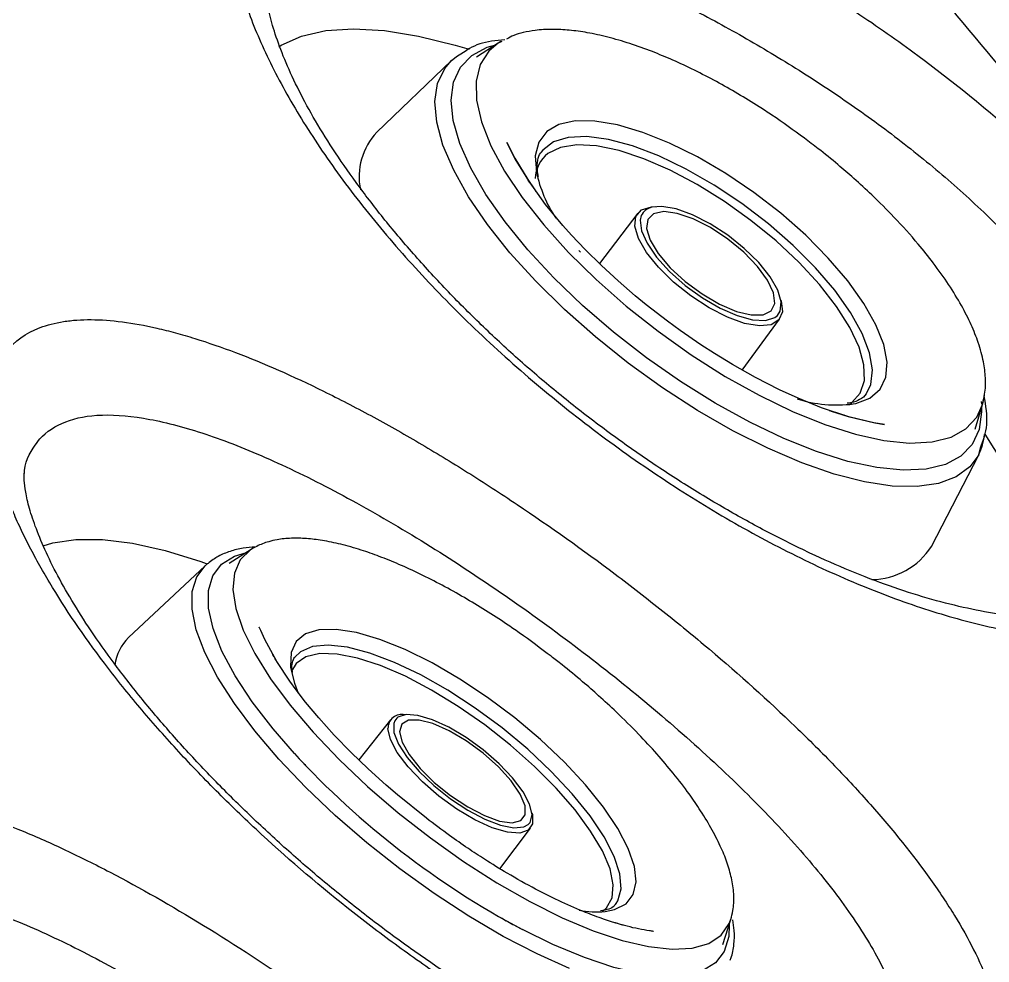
# Model space of a CAD drawing. Extents: x 398 to 508, y 623 to 782.
# Drawn here: x 412.373 to 414.895, y 657.222 to 659.674 of the extents above; entities that cross this region are included whole.
import ezdxf

# ---------------------------------------------------------------- set-up
doc = ezdxf.new("R2010")
doc.units = 0
doc.header["$MEASUREMENT"] = 0
doc.layers.add('GEOMETRY', color=2, linetype='Continuous', lineweight=25)

msp = doc.modelspace()

# ---------------------------------------------------------------- linework, layer by layer
at = {"layer": 'GEOMETRY'}
for p, q in [((413.6173, 659.6125), (413.5612, 659.576)), ((413.6268, 659.6171), (413.6173, 659.6125)), ((413.6244, 659.6168), (413.6173, 659.6125)), ((413.5085, 659.5774), (413.5273, 659.5894)), ((413.4953, 659.5663), (413.3017, 659.3808)), ((413.5031, 659.5716), (413.4952, 659.5662)), ((413.4953, 659.5663), (413.5085, 659.5774)), ((413.98, 659.1702), (413.8805, 659.0395)), ((413.827, 659.0738), (413.831, 659.069)), ((414.2518, 658.7625), (414.3488, 658.8949)), ((414.8726, 658.6813), (414.8733, 658.6742)), ((414.8759, 658.6728), (414.8788, 658.6863)), ((414.8568, 658.6086), (414.8759, 658.6728)), ((414.8665, 658.543), (414.8712, 658.5607)), ((414.7434, 658.3044), (414.8663, 658.5427)), ((412.9754, 658.2964), (412.9178, 658.2597)), ((412.9777, 658.2978), (412.9754, 658.2964)), ((412.9318, 658.279), (412.9632, 658.2886)), ((412.8557, 658.2538), (412.6562, 658.0675)), ((413.3372, 657.8533), (413.2552, 657.7491)), ((413.3539, 657.8579), (413.3482, 657.8506)), ((413.0875, 657.7657), (413.1002, 657.7519)), ((413.6215, 657.4665), (413.7015, 657.5722)), ((413.9225, 657.3736), (413.924, 657.3757)), ((413.6626, 657.3177), (413.6801, 657.3085)), ((414.201, 657.2697), (414.2219, 657.3347))]:
    msp.add_line(p, q, dxfattribs=at)
at = {"layer": 'GEOMETRY', "flags": 128}
for points in [[(413.0466, 659.603), (413.0533, 659.6072), (413.1061, 659.6309), (413.1689, 659.6452), (413.2411, 659.65), (413.3219, 659.6453), (413.4103, 659.631), (413.5054, 659.6075), (413.542, 659.5964)], [(413.5486, 659.5802), (413.5889, 659.6016), (413.6111, 659.6085)], [(413.6173, 659.6125), (413.5925, 659.5916), (413.5702, 659.5568), (413.5596, 659.514), (413.5607, 659.464), (413.5737, 659.4077), (413.5981, 659.3459), (413.6337, 659.28), (413.6798, 659.2109), (413.7355, 659.14), (413.7998, 659.0686), (413.8717, 658.9978), (413.9498, 658.929), (414.0327, 658.8634), (414.119, 658.8021), (414.207, 658.7463), (414.2954, 658.697), (414.3824, 658.6549), (414.4665, 658.621), (414.5462, 658.5957), (414.6201, 658.5796), (414.6868, 658.5729), (414.7453, 658.5757), (414.7944, 658.5881), (414.8332, 658.6097), (414.8611, 658.6402), (414.8759, 658.6728)], [(414.8663, 658.5427), (414.8437, 658.5113), (414.8082, 658.4849), (414.7622, 658.4676), (414.7064, 658.4596), (414.6418, 658.4611), (414.5694, 658.4721), (414.4904, 658.4924), (414.4062, 658.5216), (414.318, 658.5592), (414.2273, 658.6047), (414.1357, 658.6573), (414.0446, 658.7162), (413.9555, 658.7803), (413.8699, 658.8487), (413.7892, 658.9201), (413.7147, 658.9935), (413.6477, 659.0675), (413.5892, 659.1411), (413.5402, 659.213), (413.5015, 659.282), (413.4737, 659.347), (413.4574, 659.4068), (413.4527, 659.4607), (413.4598, 659.5075), (413.4784, 659.5467), (413.4953, 659.5663)], [(414.8738, 658.6658), (414.874, 658.6542), (414.8676, 658.6077), (414.8496, 658.5689), (414.8202, 658.5385), (414.7799, 658.5171), (414.7294, 658.5049), (414.6696, 658.5022), (414.6015, 658.509), (414.5262, 658.5253), (414.4451, 658.5506), (414.3596, 658.5847), (414.271, 658.6269), (414.181, 658.6766), (414.091, 658.7327), (414.0026, 658.7945), (413.9173, 658.8608), (413.8366, 658.9304), (413.7619, 659.0023), (413.6944, 659.0752), (413.6352, 659.1478), (413.5855, 659.2189), (413.546, 659.2872), (413.5174, 659.3517), (413.5003, 659.4111), (413.4948, 659.4645), (413.5012, 659.511), (413.5192, 659.5498), (413.5486, 659.5802), (413.5486, 659.5802)], [(414.5263, 658.9943), (414.4754, 659.0537), (414.4167, 659.1129), (414.3516, 659.1702), (414.2818, 659.2241), (414.2092, 659.2733), (414.1355, 659.3165), (414.0628, 659.3526), (413.9929, 659.3806), (413.9275, 659.3998), (413.8685, 659.4097), (413.8173, 659.4101), (413.7753, 659.4009), (413.7435, 659.3825), (413.7228, 659.3551), (413.7137, 659.3197), (413.7164, 659.277)], [(414.0576, 658.8895), (414.0021, 658.9325), (413.9735, 658.956), (413.9291, 658.9943), (413.8857, 659.0344), (413.8437, 659.0758), (413.8079, 659.1137), (413.7856, 659.1387), (413.7405, 659.1934), (413.6982, 659.2518), (413.6617, 659.3113), (413.6409, 659.3521), (413.64, 659.354), (413.6399, 659.3542), (413.6399, 659.3542), (413.6399, 659.3542), (413.6399, 659.3542), (413.6399, 659.3542), (413.6399, 659.3542), (413.6399, 659.3542), (413.6399, 659.3542), (413.6399, 659.3542), (413.6399, 659.3542), (413.6399, 659.3542), (413.6399, 659.3541), (413.6402, 659.3535), (413.6604, 659.3135), (413.6941, 659.2578), (413.7125, 659.2309), (413.7154, 659.2268), (413.7155, 659.2267), (413.7156, 659.2266), (413.7156, 659.2266), (413.7156, 659.2266), (413.7156, 659.2266), (413.7156, 659.2266), (413.7156, 659.2266)], [(414.4923, 658.9699), (414.4421, 659.0284), (414.384, 659.0866), (414.3195, 659.1429), (414.2505, 659.1956), (414.1787, 659.2435), (414.1062, 659.285), (414.0349, 659.3193), (413.9668, 659.3452), (413.9037, 659.3621), (413.8474, 659.3695), (413.7994, 659.3673), (413.7609, 659.3555), (413.7331, 659.3343), (413.7282, 659.328)], [(414.5331, 658.6758), (414.5367, 658.6783), (414.5586, 658.703), (414.5692, 658.7359), (414.5681, 658.7761), (414.5553, 658.8224), (414.5313, 658.8736), (414.4966, 658.9283), (414.4523, 658.985), (414.3995, 659.0422), (414.3396, 659.0983), (414.2744, 659.1517), (414.2055, 659.2011), (414.1349, 659.245), (414.0644, 659.2823), (413.9961, 659.312), (413.9317, 659.3332), (413.8731, 659.3454), (413.8218, 659.3482), (413.7792, 659.3416), (413.7465, 659.3257), (413.7465, 659.3257)], [(413.9727, 659.1367), (413.9754, 659.162), (413.9899, 659.1791), (414.0154, 659.187), (414.0263, 659.1874)], [(414.3528, 658.9397), (414.3439, 658.9701), (414.324, 659.0049), (414.2944, 659.0419), (414.2569, 659.0787), (414.214, 659.1131), (414.1683, 659.1429), (414.1227, 659.1661), (414.08, 659.1815), (414.043, 659.1879), (414.0169, 659.1858)], [(413.9893, 659.1643), (413.9863, 659.1525), (413.9896, 659.125), (414.0041, 659.0921), (414.0291, 659.0559), (414.0628, 659.0187), (414.1033, 658.9828), (414.148, 658.9505), (414.194, 658.9238), (414.2385, 658.9043), (414.2787, 658.8934), (414.312, 658.8916), (414.3364, 658.8992), (414.3431, 658.9046)], [(414.0032, 659.1304), (414.0125, 659.1001), (414.0335, 659.0654), (414.0646, 659.0287), (414.1035, 658.9928), (414.1473, 658.9604), (414.1927, 658.9339), (414.2364, 658.9152), (414.2752, 658.9058), (414.3062, 658.9062), (414.327, 658.9166), (414.3362, 658.9361), (414.333, 658.9632), (414.3177, 658.9961), (414.2914, 659.0321), (414.2561, 659.0687), (414.2144, 659.1032), (414.1693, 659.1329), (414.1243, 659.1557), (414.0827, 659.1699), (414.0475, 659.1745), (414.0214, 659.169), (414.0062, 659.1539), (414.0032, 659.1304)], [(414.3521, 658.9442), (414.3525, 658.943), (414.3559, 658.9143), (414.3472, 658.8929), (414.327, 658.8803), (414.2966, 658.8773), (414.2579, 658.884), (414.2133, 658.9), (414.1656, 658.9243), (414.1178, 658.9554), (414.073, 658.9914), (414.0338, 659.0299), (414.0029, 659.0685), (413.9821, 659.1049), (413.9727, 659.1367), (413.9727, 659.1367)], [(414.5403, 658.6745), (414.5467, 658.6758), (414.5837, 658.6896), (414.61, 658.7126), (414.625, 658.7441), (414.6282, 658.7833), (414.6195, 658.8291), (414.5993, 658.8805), (414.5679, 658.936), (414.5263, 658.9943)], [(414.5743, 658.7019), (414.5858, 658.7254), (414.5903, 658.7631), (414.5829, 658.8077), (414.5636, 658.858), (414.5332, 658.9125), (414.4923, 658.9699)], [(414.3431, 658.9046), (414.3503, 658.9155), (414.3528, 658.9397)], [(414.478, 658.6574), (414.478, 658.6574), (414.478, 658.6574), (414.478, 658.6574), (414.478, 658.6574), (414.478, 658.6574), (414.478, 658.6574), (414.4781, 658.6574), (414.4782, 658.6573), (414.4787, 658.6571), (414.4832, 658.6556), (414.5273, 658.6417), (414.5961, 658.6253), (414.6211, 658.6212), (414.6218, 658.6211), (414.6218, 658.6211), (414.6218, 658.6211), (414.6218, 658.6211), (414.6218, 658.6211), (414.6218, 658.6211), (414.6218, 658.6211), (414.6218, 658.6211), (414.6218, 658.6211), (414.6218, 658.6211), (414.6218, 658.6211), (414.6218, 658.6211), (414.6212, 658.6212), (414.594, 658.6257), (414.529, 658.6413), (414.4578, 658.6648), (414.3971, 658.6892), (414.3486, 658.7114), (414.2864, 658.743), (414.2266, 658.7767), (414.1792, 658.8057), (414.1441, 658.8285), (414.09, 658.8658), (414.0576, 658.8895)], [(414.8759, 658.6728), (414.8776, 658.679), (414.8786, 658.6834)], [(414.8819, 658.5961), (414.929, 658.5214), (414.9733, 658.4387), (415.0064, 658.3602), (415.0281, 658.2868), (415.0382, 658.2192), (415.0364, 658.1583), (415.0267, 658.1154)], [(412.4344, 658.3055), (412.4594, 658.3132), (412.5193, 658.3224), (412.5886, 658.3222), (412.6664, 658.3124), (412.7519, 658.2933), (412.8441, 658.2651), (412.8585, 658.2601)], [(412.9754, 658.2964), (412.9736, 658.2952), (412.9469, 658.2693), (412.9315, 658.2349), (412.9276, 658.1925), (412.9353, 658.1429), (412.9544, 658.0869), (412.9847, 658.0257), (413.0256, 657.9602), (413.0763, 657.8916), (413.136, 657.8212), (413.2035, 657.7502), (413.2778, 657.6799), (413.3573, 657.6115), (413.4409, 657.5463), (413.5268, 657.4854), (413.6137, 657.4299), (413.6999, 657.3808), (413.7839, 657.339), (413.8643, 657.3052), (413.9395, 657.28), (414.0083, 657.2639), (414.0694, 657.2572), (414.1218, 657.2599), (414.1644, 657.2721), (414.1965, 657.2934), (414.2176, 657.3237), (414.2225, 657.3369)], [(413.0875, 657.7657), (413.0319, 657.8298), (412.9778, 657.9004), (412.9333, 657.9682), (412.8992, 658.0321), (412.876, 658.091), (412.8642, 658.1438), (412.864, 658.1898), (412.8754, 658.2281), (412.8981, 658.258), (412.9318, 658.279)], [(413.803, 657.207), (413.7183, 657.2449), (413.6304, 657.2905), (413.5407, 657.3431), (413.4507, 657.4019), (413.3619, 657.4658), (413.2758, 657.5339), (413.1937, 657.605), (413.117, 657.6779), (413.047, 657.7515), (412.9848, 657.8245), (412.9314, 657.8958), (412.8878, 657.9642), (412.8546, 658.0285), (412.8323, 658.0877), (412.8214, 658.1408), (412.8221, 658.187), (412.8342, 658.2254), (412.8557, 658.2538)], [(413.4305, 657.5976), (413.3555, 657.6582), (413.3261, 657.6835), (413.2796, 657.7256), (413.2348, 657.7687), (413.1912, 657.8137), (413.1511, 657.8582), (413.1165, 657.8997), (413.0917, 657.9318), (413.0756, 657.9539), (413.0416, 658.0054), (413.0104, 658.0621), (412.9998, 658.0854), (412.9968, 658.0926), (412.9963, 658.0937), (412.9962, 658.0938), (412.9962, 658.0939), (412.9962, 658.0939), (412.9962, 658.0939), (412.9962, 658.0939)], [(413.8911, 657.6263), (413.8443, 657.6845), (413.7892, 657.7436), (413.7273, 657.8021), (413.6602, 657.8586), (413.5896, 657.9115), (413.5174, 657.9595), (413.4454, 658.0014), (413.3755, 658.0359), (413.3095, 658.0624), (413.2491, 658.08), (413.1959, 658.0883), (413.1512, 658.0872), (413.1163, 658.0766), (413.0919, 658.0567), (413.0788, 658.0282), (413.0773, 657.9918), (413.0776, 657.9895)], [(413.856, 657.6037), (413.8098, 657.661), (413.7552, 657.7193), (413.6939, 657.7768), (413.6274, 657.8322), (413.5576, 657.8838), (413.4864, 657.9302), (413.4157, 657.9703), (413.3475, 658.0028), (413.2836, 658.027), (413.2258, 658.0421), (413.1756, 658.0477), (413.1343, 658.0437), (413.1033, 658.0302), (413.0888, 658.0164)], [(413.1176, 658.0172), (413.0923, 657.9998), (413.0802, 657.9803)], [(413.8881, 657.3548), (413.8991, 657.3644), (413.9134, 657.3906), (413.9164, 657.4246), (413.9079, 657.4657), (413.8881, 657.5127), (413.8576, 657.5643), (413.8172, 657.6191), (413.7681, 657.6757), (413.7116, 657.7324), (413.6491, 657.7877), (413.5825, 657.8402), (413.5135, 657.8884), (413.444, 657.9309), (413.3759, 657.9666), (413.3111, 657.9946), (413.2514, 658.0141), (413.1983, 658.0245), (413.1533, 658.0255), (413.1176, 658.0172)], [(413.0776, 657.9895), (413.0874, 657.9483), (413.0974, 657.9228)], [(413.7053, 657.6069), (413.699, 657.634), (413.6819, 657.6665), (413.6548, 657.7024), (413.6197, 657.7393), (413.5785, 657.7751), (413.534, 657.8073), (413.4889, 657.8341), (413.4461, 657.8537), (413.4082, 657.8649), (413.3776, 657.867), (413.3563, 657.8599), (413.3539, 657.8579)], [(413.3482, 657.8506), (413.3456, 657.8439), (413.3462, 657.8202), (413.358, 657.7902), (413.3802, 657.7557), (413.4116, 657.719), (413.4501, 657.6824), (413.4932, 657.6481), (413.5384, 657.6183), (413.5827, 657.595), (413.6234, 657.5794), (413.6579, 657.5727), (413.684, 657.5753), (413.6953, 657.5815)], [(413.3609, 657.8226), (413.3676, 657.7956), (413.3858, 657.763), (413.4144, 657.7272), (413.4512, 657.6908), (413.4935, 657.6566), (413.5381, 657.6271), (413.5817, 657.6045), (413.621, 657.5904), (413.6533, 657.586), (413.676, 657.5914), (413.6875, 657.6065), (413.687, 657.6299), (413.6744, 657.66), (413.6508, 657.6946), (413.6178, 657.731), (413.5779, 657.7666), (413.534, 657.7988), (413.4895, 657.8251), (413.4477, 657.8436), (413.4115, 657.8529), (413.3838, 657.8524), (413.3665, 657.842), (413.3609, 657.8226)], [(413.7049, 657.612), (413.706, 657.6077), (413.7066, 657.5829), (413.6954, 657.5663), (413.6731, 657.5588), (413.6412, 657.561), (413.6016, 657.5727), (413.5568, 657.5932), (413.5097, 657.6212), (413.4631, 657.6549), (413.4201, 657.6923), (413.3833, 657.7309), (413.355, 657.7684), (413.3371, 657.8024), (413.3306, 657.8307), (413.3306, 657.8307)], [(413.8956, 657.3553), (413.9198, 657.3601), (413.9495, 657.3754), (413.9683, 657.3996), (413.9756, 657.4322), (413.9713, 657.4723), (413.9555, 657.5188), (413.9285, 657.5706), (413.8911, 657.6263)], [(413.6953, 657.5815), (413.7001, 657.5869), (413.7053, 657.6069)], [(413.924, 657.3757), (413.9283, 657.3827), (413.9369, 657.4138), (413.9337, 657.4527), (413.9188, 657.4981), (413.8927, 657.5489), (413.856, 657.6037)], [(414.2174, 657.3209), (414.2164, 657.2898), (414.205, 657.2515), (414.1823, 657.2216), (414.1486, 657.2006), (414.1044, 657.1887), (414.0507, 657.1864), (413.9881, 657.1934), (413.918, 657.2099), (413.8413, 657.2354), (413.7595, 657.2695), (413.6801, 657.3085)]]:
    msp.add_lwpolyline(points, dxfattribs=at)
at = {"layer": 'GEOMETRY'}
for centre, radius, start, end in [((413.4244, 659.2649), 0.1688, 136.65, 191.4556), ((413.7999, 659.2574), 0.0866, 128.0425, 177.7885), ((414.0688, 659.3554), 0.361, 192.539, 213.301), ((414.0249, 659.147), 0.0396, 101.6442, 154.0908), ((414.4978, 659.0178), 0.3459, 252.6245, 277.0431), ((414.7291, 658.6117), 0.1536, 333.2799, 353.9497), ((414.5861, 658.4045), 0.1865, 270.7506, 327.5289), ((412.7411, 657.9807), 0.1214, 134.3624, 172.8043), ((413.367, 657.8311), 0.0364, 77.7997, 180.5641), ((414.7257, 659.2763), 2.2284, 222.6812, 242.0171), ((413.873, 657.6126), 0.2583, 259.8419, 275.0235)]:
    msp.add_arc(centre, radius, start, end, dxfattribs=at)
for points, knots in [([(409.6234, 674.0693), (409.5722, 673.5415), (409.5532, 673.0138), (409.5681, 672.3533), (409.573, 672.2212), (409.5866, 671.9579), (409.5953, 671.8265), (409.627, 671.4336), (409.6557, 671.1729), (409.7275, 670.654), (409.7708, 670.3958), (409.8464, 670.0103), (409.8735, 669.882), (409.9167, 669.6901), (409.9316, 669.6262), (409.9622, 669.4985), (409.9779, 669.4347), (410.0265, 669.2435), (410.0606, 669.1159), (410.1328, 668.8609), (410.1708, 668.7335), (410.2508, 668.4786), (410.2927, 668.3512), (410.3803, 668.0965), (410.4259, 667.9698), (410.6619, 667.3399), (410.8774, 666.8469), (411.2391, 666.1232), (411.366, 665.8845), (411.5662, 665.5305), (411.6345, 665.4132), (411.7395, 665.2382), (411.775, 665.1801), (411.8467, 665.0642), (411.8829, 665.0065), (412.0661, 664.7189), (412.2188, 664.4916), (412.4174, 664.2113), (412.4575, 664.1554), (412.5382, 664.0444), (412.5789, 663.9891), (412.7019, 663.8243), (412.7851, 663.7155), (413.207, 663.1775), (413.5635, 662.7652), (414.3136, 661.9761), (414.7072, 661.5993), (415.3259, 661.061), (415.5369, 660.8861), (415.8066, 660.6733), (415.8609, 660.631), (415.9698, 660.5471), (416.0244, 660.5055), (416.1891, 660.3819), (416.2997, 660.301), (416.6342, 660.0624), (416.8606, 659.9092), (417.1479, 659.7249), (417.2055, 659.6884), (417.3213, 659.6162), (417.3794, 659.5805), (417.5546, 659.4745), (417.6722, 659.4055), (418.0277, 659.2029), (418.268, 659.0741), (418.5726, 658.9208), (418.6337, 658.8905), (418.7564, 658.8307), (418.818, 658.8012), (419.003, 658.7141), (419.1265, 658.6579), (419.7456, 658.386), (420.245, 658.1976), (420.8743, 657.9981), (421.0005, 657.96), (421.2533, 657.8874), (421.38, 657.853), (421.5703, 657.8041), (421.6337, 657.7881), (421.7609, 657.7571), (421.8247, 657.742), (422.0162, 657.6981), (422.1443, 657.6706), (422.5302, 657.5933), (422.7894, 657.5489), (423.3117, 657.4745), (423.5727, 657.4449), (424.3552, 657.3787), (424.8763, 657.3645), (425.3975, 657.3809)], [0, 0, 0, 0, 0.0625, 0.0625, 0.078125, 0.078125, 0.09375, 0.09375, 0.125, 0.125, 0.15625, 0.15625, 0.171875, 0.171875, 0.179687, 0.179687, 0.1875, 0.1875, 0.203125, 0.203125, 0.21875, 0.21875, 0.234375, 0.234375, 0.25, 0.25, 0.3125, 0.3125, 0.34375, 0.34375, 0.359375, 0.359375, 0.367187, 0.367187, 0.375, 0.375, 0.40625, 0.40625, 0.414062, 0.414062, 0.421875, 0.421875, 0.4375, 0.4375, 0.5, 0.5, 0.5625, 0.5625, 0.59375, 0.59375, 0.601563, 0.601563, 0.609375, 0.609375, 0.625, 0.625, 0.65625, 0.65625, 0.664063, 0.664063, 0.671875, 0.671875, 0.6875, 0.6875, 0.71875, 0.71875, 0.726563, 0.726563, 0.734375, 0.734375, 0.75, 0.75, 0.8125, 0.8125, 0.828125, 0.828125, 0.84375, 0.84375, 0.851563, 0.851563, 0.859375, 0.859375, 0.875, 0.875, 0.90625, 0.90625, 0.9375, 0.9375, 1, 1, 1, 1]), ([(413.8785, 661.2394), (413.8955, 661.2149), (413.9294, 661.166), (413.9806, 661.093), (414.0321, 661.0202), (414.0838, 660.9477), (414.1359, 660.8755), (414.1882, 660.8035), (414.2408, 660.7319), (414.2936, 660.6605), (414.3468, 660.5893), (414.4002, 660.5185), (414.4538, 660.4479), (414.5077, 660.3776), (414.5619, 660.3076), (414.6163, 660.2378), (414.671, 660.1684), (414.726, 660.0992), (414.7812, 660.0302), (414.8366, 659.9616), (414.8923, 659.8932), (414.9482, 659.8251), (415.0044, 659.7573), (415.0608, 659.6897), (415.1175, 659.6225), (415.1744, 659.5555), (415.2315, 659.4887), (415.2889, 659.4223), (415.3465, 659.3561), (415.4044, 659.2902), (415.4624, 659.2246), (415.5207, 659.1592), (415.5793, 659.0941), (415.638, 659.0293), (415.697, 658.9648), (415.7562, 658.9005), (415.7958, 658.8579), (415.8156, 658.8366)], [0, 0, 0, 0, 0.028571, 0.057143, 0.085714, 0.114286, 0.142857, 0.171428, 0.2, 0.228571, 0.257142, 0.285714, 0.314285, 0.342857, 0.371428, 0.399999, 0.428571, 0.457142, 0.485714, 0.514285, 0.542857, 0.571428, 0.6, 0.628571, 0.657142, 0.685714, 0.714285, 0.742857, 0.771428, 0.8, 0.828571, 0.857143, 0.885714, 0.914286, 0.942857, 0.971429, 1, 1, 1, 1]), ([(415.7628, 658.7998), (415.7181, 658.8457), (415.6742, 658.8922), (415.5868, 658.9858), (415.5433, 659.0329), (415.4135, 659.1747), (415.3279, 659.2704), (415.0744, 659.5604), (414.9091, 659.7577), (414.5854, 660.1599), (414.4271, 660.3648), (414.1958, 660.6777), (414.1198, 660.7829), (414.0072, 660.9422), (413.9699, 660.9955), (413.8957, 661.1026), (413.8589, 661.1564), (413.8229, 661.2107)], [0, 0, 0, 0, 0.0625, 0.0625, 0.125, 0.125, 0.25, 0.25, 0.5, 0.5, 0.75, 0.75, 0.875, 0.875, 0.9375, 0.9375, 1, 1, 1, 1]), ([(413.687, 661.1719), (413.7239, 661.1172), (413.7617, 661.063), (413.8376, 660.9551), (413.8758, 660.9013), (413.9906, 660.7408), (414.068, 660.6348), (414.3027, 660.3196), (414.4625, 660.1132), (414.7882, 659.7076), (414.9541, 659.5086), (415.2068, 659.2157), (415.2918, 659.1191), (415.42, 658.9756), (415.4628, 658.928), (415.5486, 658.8332), (415.5915, 658.7861), (415.6352, 658.7396)], [0, 0, 0, 0, 0.0625, 0.0625, 0.125, 0.125, 0.25, 0.25, 0.5, 0.5, 0.75, 0.75, 0.875, 0.875, 0.9375, 0.9375, 1, 1, 1, 1]), ([(413.4549, 660.2048), (413.4519, 660.2056), (413.4489, 660.2063), (413.443, 660.2076), (413.4342, 660.2097), (413.4139, 660.2141), (413.3969, 660.2175), (413.3635, 660.2235), (413.3419, 660.2267), (413.2793, 660.2337), (413.2403, 660.2349), (413.186, 660.2316), (413.1686, 660.2296), (413.1353, 660.2239), (413.1193, 660.2201), (413.0743, 660.2061), (413.0479, 660.1934), (413.002, 660.1612), (412.9826, 660.1417), (412.9589, 660.1071), (412.9519, 660.0948), (412.9399, 660.0686), (412.9349, 660.0548), (412.9229, 660.0112), (412.9187, 659.9793), (412.9182, 659.9272), (412.919, 659.9091), (412.9227, 659.8714), (412.9255, 659.8519), (412.9369, 659.7922), (412.9483, 659.7504), (412.9788, 659.6631), (412.9978, 659.6175), (413.0438, 659.5225), (413.0703, 659.4741), (413.1299, 659.3759), (413.1631, 659.3261), (413.218, 659.2502), (413.2372, 659.2247), (413.2772, 659.1735), (413.2978, 659.148), (413.3617, 659.0719), (413.4069, 659.0217), (413.4785, 658.947), (413.503, 658.9223), (413.5533, 658.873), (413.5792, 658.8485), (413.6585, 658.7755), (413.7128, 658.7286), (413.8243, 658.6379), (413.8816, 658.5942), (413.9696, 658.5312), (413.9993, 658.5106), (414.0594, 658.4703), (414.0895, 658.4508), (414.1798, 658.3943), (414.2402, 658.3592), (414.3612, 658.2941), (414.4218, 658.2641), (414.5432, 658.2094), (414.6026, 658.1853), (414.719, 658.1434), (414.7759, 658.1255), (414.8594, 658.1034), (414.8869, 658.0968), (414.9412, 658.0852), (414.9677, 658.0803), (415.0454, 658.068), (415.0946, 658.0631), (415.1879, 658.0599), (415.232, 658.0616), (415.294, 658.069), (415.3139, 658.0723), (415.3517, 658.0805), (415.3696, 658.0853), (415.4209, 658.1022), (415.4514, 658.1164), (415.4916, 658.1423), (415.5041, 658.1517), (415.5214, 658.1669), (415.5269, 658.1722), (415.5374, 658.183), (415.5424, 658.1886), (415.5658, 658.2173), (415.5803, 658.2427), (415.6008, 658.2984), (415.6067, 658.3287), (415.609, 658.3779), (415.6087, 658.3948), (415.6058, 658.4295), (415.6032, 658.4473), (415.5923, 658.502), (415.5806, 658.5402), (415.5646, 658.5803)], [0, 0, 0, 0, 0.001953, 0.001953, 0.003906, 0.007812, 0.015625, 0.015625, 0.03125, 0.03125, 0.0625, 0.0625, 0.078125, 0.078125, 0.09375, 0.09375, 0.125, 0.125, 0.15625, 0.15625, 0.171875, 0.171875, 0.1875, 0.1875, 0.21875, 0.21875, 0.234375, 0.234375, 0.25, 0.25, 0.28125, 0.28125, 0.3125, 0.3125, 0.34375, 0.34375, 0.375, 0.375, 0.390625, 0.390625, 0.40625, 0.40625, 0.4375, 0.4375, 0.453125, 0.453125, 0.46875, 0.46875, 0.5, 0.5, 0.53125, 0.53125, 0.546875, 0.546875, 0.5625, 0.5625, 0.59375, 0.59375, 0.625, 0.625, 0.65625, 0.65625, 0.6875, 0.6875, 0.703125, 0.703125, 0.71875, 0.71875, 0.75, 0.75, 0.78125, 0.78125, 0.796875, 0.796875, 0.8125, 0.8125, 0.84375, 0.84375, 0.859375, 0.859375, 0.867187, 0.867187, 0.875, 0.875, 0.90625, 0.90625, 0.9375, 0.9375, 0.953125, 0.953125, 0.96875, 0.96875, 1, 1, 1, 1]), ([(415.5645, 658.5803), (415.5489, 658.6168), (415.5306, 658.6546), (415.489, 658.7332), (415.4656, 658.774), (415.4265, 658.8369), (415.4128, 658.8582), (415.384, 658.9012), (415.3688, 658.923), (415.3214, 658.9886), (415.2875, 659.0324), (415.2148, 659.1197), (415.1761, 659.1632), (415.1142, 659.2282), (415.0929, 659.2498), (415.0491, 659.293), (415.0265, 659.3146), (414.9114, 659.4212), (414.8129, 659.5023), (414.6821, 659.5989), (414.6555, 659.618), (414.6017, 659.6557), (414.5747, 659.6742), (414.4933, 659.7283), (414.4386, 659.7629), (414.3286, 659.8291), (414.2733, 659.8607), (414.1898, 659.906), (414.162, 659.9208), (414.1068, 659.9492), (414.0795, 659.963), (413.998, 660.0028), (413.9445, 660.0275), (413.8657, 660.0618), (413.8396, 660.0728), (413.7879, 660.0939), (413.7622, 660.1041), (413.6356, 660.1523), (413.5416, 660.1825), (413.4549, 660.2048)], [0, 0, 0, 0, 0.0625, 0.0625, 0.125, 0.125, 0.15625, 0.15625, 0.1875, 0.1875, 0.25, 0.25, 0.3125, 0.3125, 0.34375, 0.34375, 0.375, 0.375, 0.5, 0.5, 0.53125, 0.53125, 0.5625, 0.5625, 0.625, 0.625, 0.6875, 0.6875, 0.71875, 0.71875, 0.75, 0.75, 0.8125, 0.8125, 0.84375, 0.84375, 0.875, 0.875, 1, 1, 1, 1]), ([(413.4727, 659.9606), (413.5483, 659.9409), (413.6306, 659.9147), (413.7416, 659.8731), (413.7642, 659.8644), (413.8096, 659.8462), (413.8325, 659.8367), (413.902, 659.8072), (413.9491, 659.7859), (414.021, 659.7517), (414.0451, 659.74), (414.0938, 659.7155), (414.1185, 659.7029), (414.1923, 659.6639), (414.2414, 659.6367), (414.339, 659.5797), (414.3876, 659.5499), (414.46, 659.5031), (414.484, 659.4871), (414.5319, 659.4544), (414.5556, 659.4378), (414.6255, 659.3875), (414.6707, 659.353), (414.7583, 659.2821), (414.8007, 659.2457), (414.8619, 659.1895), (414.882, 659.1705), (414.9207, 659.1325), (414.9394, 659.1135), (414.9938, 659.0562), (415.0277, 659.0178), (415.0908, 658.9408), (415.12, 658.9022), (415.1604, 658.8442), (415.1733, 658.8249), (415.1976, 658.787), (415.2091, 658.7683), (415.2417, 658.7131), (415.2612, 658.6774), (415.2962, 658.6086), (415.3116, 658.5756), (415.3248, 658.5439)], [0, 0, 0, 0, 0.125, 0.125, 0.15625, 0.15625, 0.1875, 0.1875, 0.25, 0.25, 0.28125, 0.28125, 0.3125, 0.3125, 0.375, 0.375, 0.4375, 0.4375, 0.46875, 0.46875, 0.5, 0.5, 0.5625, 0.5625, 0.625, 0.625, 0.65625, 0.65625, 0.6875, 0.6875, 0.75, 0.75, 0.8125, 0.8125, 0.84375, 0.84375, 0.875, 0.875, 0.9375, 0.9375, 1, 1, 1, 1]), ([(415.2193, 658.1426), (415.2192, 658.1425), (415.2151, 658.14), (415.1979, 658.1334), (415.1645, 658.1246), (415.1176, 658.118), (415.06, 658.1157), (414.9916, 658.1187), (414.9134, 658.1281), (414.8268, 658.1446), (414.7334, 658.1686), (414.635, 658.2003), (414.5328, 658.2396), (414.427, 658.2863), (414.3178, 658.3405), (414.2059, 658.4022), (414.093, 658.4706), (413.9811, 658.5448), (413.8721, 658.6236), (413.7675, 658.706), (413.6675, 658.7916), (413.572, 658.8803), (413.481, 658.9718), (413.3956, 659.0651), (413.3173, 659.1583), (413.2473, 659.2497), (413.1865, 659.3376), (413.1355, 659.4206), (413.0937, 659.4986), (413.0608, 659.571), (413.0366, 659.6368), (413.0207, 659.694), (413.0126, 659.7414), (413.0106, 659.776), (413.012, 659.7948), (413.0129, 659.7986), (413.013, 659.799)], [0, 0, 0, 0, 0.001121, 0.027628, 0.055686, 0.083947, 0.113035, 0.143048, 0.173873, 0.20528, 0.236982, 0.268655, 0.300078, 0.331548, 0.363837, 0.39672, 0.429947, 0.46324, 0.49626, 0.528795, 0.560962, 0.593402, 0.626288, 0.659402, 0.692452, 0.725125, 0.75717, 0.788375, 0.819069, 0.849817, 0.880367, 0.910491, 0.939993, 0.968792, 0.99703, 1, 1, 1, 1]), ([(414.4131, 659.3656), (414.3852, 659.3858), (414.3464, 659.414), (414.2884, 659.4517), (414.2403, 659.4814), (414.1839, 659.5133), (414.1273, 659.5426), (414.0716, 659.5686), (414.0154, 659.5919), (413.9587, 659.6122), (413.9021, 659.6287), (413.8496, 659.6401), (413.8019, 659.6468), (413.756, 659.6492), (413.7162, 659.6468), (413.6847, 659.6408), (413.6578, 659.6334), (413.6451, 659.6265), (413.6391, 659.6232)], [0, 0, 0, 0, 0.096756, 0.1345345, 0.1965728, 0.2591349, 0.3240291, 0.3883483, 0.4500244, 0.5203666, 0.5923463, 0.6622821, 0.7275909, 0.7920623, 0.8659157, 0.9207462, 0.9627586, 1, 1, 1, 1]), ([(413.6341, 659.6208), (413.6226, 659.6198), (413.588, 659.617), (413.5518, 659.606), (413.5323, 659.5917), (413.5273, 659.5881)], [0, 0, 0, 0, 0.270382, 0.81391, 1, 1, 1, 1]), ([(414.8788, 658.6863), (414.8799, 658.6908), (414.8841, 658.7083), (414.8846, 658.7427), (414.8795, 658.7854), (414.867, 658.8316), (414.8474, 658.8808), (414.8219, 658.9311), (414.7891, 658.9848), (414.7511, 659.0384), (414.7041, 659.0971), (414.6509, 659.1564), (414.5938, 659.2135), (414.5444, 659.2589), (414.4978, 659.2991), (414.4548, 659.3341), (414.4251, 659.3565), (414.4131, 659.3656)], [0, 0, 0, 0, 0.024524, 0.095802, 0.1672, 0.246476, 0.317246, 0.390369, 0.467091, 0.545051, 0.611811, 0.707254, 0.786274, 0.846436, 0.897289, 0.958307, 1, 1, 1, 1]), ([(413.7222, 659.2654), (413.721, 659.271), (413.7171, 659.2885), (413.7201, 659.3091), (413.7234, 659.3229), (413.7285, 659.3278), (413.7292, 659.3285)], [0, 0, 0, 0, 0.176365, 0.551424, 0.936658, 1, 1, 1, 1]), ([(413.7016, 659.2469), (413.6995, 659.2499), (413.6964, 659.2543), (413.6934, 659.259), (413.6926, 659.2601), (413.6926, 659.2602), (413.6926, 659.2602), (413.6926, 659.2602)], [0, 0, 0, 0, 0.666374, 0.983909, 0.995559, 0.999023, 1, 1, 1, 1]), ([(413.6931, 659.2595), (413.6931, 659.2595), (413.693, 659.2597), (413.6933, 659.2592), (413.6941, 659.2579), (413.6956, 659.2556), (413.6961, 659.2548)], [0, 0, 0, 0, 0.080427, 0.24746, 0.753491, 1, 1, 1, 1]), ([(412.3374, 658.8095), (412.3152, 658.7811), (412.3013, 658.7462), (412.2924, 658.6848), (412.2914, 658.6627), (412.293, 658.6273), (412.2941, 658.615), (412.2972, 658.5899), (412.2993, 658.5771), (412.3123, 658.5114), (412.3306, 658.4543), (412.3635, 658.3773), (412.3705, 658.3616), (412.3857, 658.3297), (412.3938, 658.3135), (412.4195, 658.2643), (412.4384, 658.231), (412.5003, 658.1292), (412.5485, 658.0592), (412.6178, 657.9689), (412.6321, 657.9507), (412.6612, 657.9145), (412.6762, 657.8965), (412.722, 657.8422), (412.7538, 657.8062), (412.8202, 657.7342), (412.8547, 657.6983), (412.9265, 657.6266), (412.9639, 657.5907), (413.0781, 657.4855), (413.1573, 657.418), (413.2806, 657.3209), (413.3225, 657.2893), (413.4078, 657.2274), (413.4505, 657.1977), (413.5789, 657.1122), (413.6648, 657.0599), (413.794, 656.9888), (413.8374, 656.9662), (413.9223, 656.9245), (413.9641, 656.9052), (414.0465, 656.8696), (414.0871, 656.8534), (414.1669, 656.8241), (414.2062, 656.8109), (414.3218, 656.7763), (414.3935, 656.7604), (414.4933, 656.7464), (414.5253, 656.7434), (414.5712, 656.7415), (414.5862, 656.7413), (414.6153, 656.7418), (414.6295, 656.7425), (414.6977, 656.7479), (414.745, 656.7589), (414.7947, 656.7808), (414.8042, 656.7856), (414.8223, 656.796), (414.8308, 656.8016), (414.8549, 656.8197), (414.8688, 656.8333), (414.8864, 656.8559), (414.8918, 656.8639), (414.9013, 656.8804), (414.9056, 656.8891), (414.9166, 656.9161), (414.9217, 656.9353), (414.9303, 656.9966), (414.9273, 657.0422), (414.9094, 657.1179), (414.9011, 657.1445), (414.8803, 657.199), (414.8678, 657.2271), (414.8387, 657.2847), (414.8221, 657.3143), (414.7942, 657.3599), (414.7843, 657.3753), (414.7636, 657.4065), (414.7527, 657.4224), (414.6959, 657.502), (414.6436, 657.567), (414.5554, 657.6665), (414.5244, 657.7001), (414.4753, 657.7509), (414.4586, 657.768), (414.4245, 657.8019), (414.4072, 657.8189), (414.3194, 657.9034), (414.2449, 657.9704), (414.1465, 658.0536), (414.1266, 658.0702), (414.0862, 658.1033), (414.0657, 658.1199), (414.0043, 658.1688), (413.963, 658.2008), (413.8378, 658.295), (413.753, 658.3553), (413.645, 658.4276), (413.6234, 658.4418), (413.5804, 658.4697), (413.559, 658.4833), (413.4951, 658.5234), (413.4529, 658.5491), (413.369, 658.5983), (413.3273, 658.6217), (413.2654, 658.6553), (413.2448, 658.6662), (413.2038, 658.6874), (413.1835, 658.6977), (413.0833, 658.747), (413.0071, 658.7806), (412.8983, 658.8219), (412.8631, 658.8341), (412.8116, 658.8501), (412.7947, 658.855), (412.7618, 658.864), (412.7457, 658.868), (412.6672, 658.8859), (412.6103, 658.8934), (412.5465, 658.8938), (412.5341, 658.8935), (412.5101, 658.8918), (412.4985, 658.8905), (412.4652, 658.8853), (412.4449, 658.88), (412.3894, 658.859), (412.3596, 658.8379), (412.3374, 658.8095)], [0, 0, 0, 0, 0.03125, 0.03125, 0.046875, 0.046875, 0.054687, 0.054687, 0.0625, 0.0625, 0.09375, 0.09375, 0.101562, 0.101562, 0.109375, 0.109375, 0.125, 0.125, 0.15625, 0.15625, 0.164062, 0.164062, 0.171875, 0.171875, 0.1875, 0.1875, 0.203125, 0.203125, 0.21875, 0.21875, 0.25, 0.25, 0.265625, 0.265625, 0.28125, 0.28125, 0.3125, 0.3125, 0.328125, 0.328125, 0.34375, 0.34375, 0.359375, 0.359375, 0.375, 0.375, 0.40625, 0.40625, 0.421875, 0.421875, 0.429688, 0.429688, 0.4375, 0.4375, 0.46875, 0.46875, 0.476563, 0.476563, 0.484375, 0.484375, 0.5, 0.5, 0.507813, 0.507813, 0.515625, 0.515625, 0.53125, 0.53125, 0.5625, 0.5625, 0.578125, 0.578125, 0.59375, 0.59375, 0.609375, 0.609375, 0.617188, 0.617188, 0.625, 0.625, 0.65625, 0.65625, 0.671875, 0.671875, 0.679688, 0.679688, 0.6875, 0.6875, 0.71875, 0.71875, 0.726563, 0.726563, 0.734375, 0.734375, 0.75, 0.75, 0.78125, 0.78125, 0.789063, 0.789063, 0.796875, 0.796875, 0.8125, 0.8125, 0.828125, 0.828125, 0.835938, 0.835938, 0.84375, 0.84375, 0.875, 0.875, 0.890625, 0.890625, 0.898438, 0.898438, 0.90625, 0.90625, 0.9375, 0.9375, 0.945313, 0.945313, 0.953125, 0.953125, 0.96875, 0.96875, 1, 1, 1, 1]), ([(414.5737, 658.7012), (414.5736, 658.701), (414.5705, 658.6941), (414.559, 658.6872), (414.5421, 658.6779), (414.5277, 658.6765), (414.5248, 658.6762)], [0, 0, 0, 0, 0.012199, 0.503518, 0.896683, 1, 1, 1, 1]), ([(414.8712, 658.5607), (414.8783, 658.58), (414.8931, 658.6203), (414.8851, 658.6702), (414.881, 658.6961)], [0, 0, 0, 0, 0.479003, 1, 1, 1, 1]), ([(414.516, 658.6451), (414.516, 658.6451), (414.5162, 658.6451), (414.5179, 658.6445), (414.5167, 658.6449), (414.5164, 658.645), (414.5142, 658.6456), (414.5038, 658.6488), (414.4928, 658.6523), (414.4839, 658.6554), (414.4834, 658.6555)], [0, 0, 0, 0, 0.00736, 0.189756, 0.191896, 0.19537, 0.21488, 0.363291, 0.965042, 1, 1, 1, 1]), ([(412.4192, 658.5756), (412.4193, 658.5758), (412.4356, 658.5965), (412.4784, 658.6286), (412.5396, 658.6428), (412.6103, 658.6474), (412.6911, 658.642), (412.8346, 658.6066), (412.9983, 658.5441), (413.1775, 658.4582), (413.3675, 658.3513), (413.5622, 658.2281), (413.7564, 658.0921), (413.9438, 657.9481), (414.1194, 657.7993), (414.2779, 657.6503), (414.4148, 657.5037), (414.5268, 657.3628), (414.6099, 657.2303), (414.6643, 657.1051), (414.6831, 656.992), (414.6613, 656.8974), (414.6101, 656.8329), (414.5533, 656.8119), (414.5309, 656.8036)], [0, 0, 0, 0, 0.000354, 0.049818, 0.099284, 0.099952, 0.150564, 0.201181, 0.252308, 0.303438, 0.354612, 0.405788, 0.456531, 0.507274, 0.557194, 0.607111, 0.6562, 0.705284, 0.754072, 0.802858, 0.856708, 0.910559, 0.964693, 1, 1, 1, 1]), ([(412.3852, 658.4784), (412.3852, 658.4864), (412.3854, 658.5276), (412.4041, 658.5542), (412.4192, 658.5756)], [0, 0, 0, 0, 0.195529, 1, 1, 1, 1]), ([(414.5606, 656.8125), (414.5588, 656.8116), (414.5544, 656.8095), (414.5339, 656.8035), (414.5002, 656.7987), (414.4548, 656.7971), (414.3987, 656.8003), (414.3323, 656.8095), (414.2567, 656.8255), (414.173, 656.8487), (414.0829, 656.8793), (413.9872, 656.9173), (413.8866, 656.9627), (413.7813, 657.0156), (413.6728, 657.0756), (413.5625, 657.1422), (413.452, 657.2145), (413.3428, 657.2918), (413.2365, 657.373), (413.1339, 657.4575), (413.035, 657.5448), (412.94, 657.6349), (412.8494, 657.727), (412.7646, 657.8197), (412.6871, 657.9114), (412.6179, 658.0003), (412.558, 658.0848), (412.5078, 658.1639), (412.4665, 658.2375), (412.434, 658.3048), (412.4102, 658.3648), (412.3946, 658.4156), (412.3866, 658.4558), (412.3842, 658.4831), (412.3854, 658.4967), (412.3855, 658.497), (412.3855, 658.4971)], [0, 0, 0, 0, 0.01887, 0.04665, 0.074127, 0.101884, 0.130272, 0.159353, 0.189052, 0.219234, 0.249645, 0.279923, 0.310896, 0.342441, 0.37442, 0.406676, 0.439046, 0.471323, 0.503369, 0.535059, 0.566695, 0.598816, 0.631243, 0.663767, 0.696069, 0.727907, 0.759057, 0.789343, 0.819199, 0.849032, 0.878572, 0.907586, 0.935871, 0.963337, 0.990131, 1, 1, 1, 1]), ([(415.7663, 658.4522), (415.7315, 658.3668), (415.6974, 658.2818), (415.6301, 658.113), (415.597, 658.0291), (415.4994, 657.7791), (415.4366, 657.6146), (415.3156, 657.29), (415.2575, 657.1301), (415.1455, 656.8143), (415.0916, 656.6584), (414.935, 656.1957), (414.8372, 655.8937), (414.6967, 655.4467), (414.6509, 655.2987), (414.5607, 655.0042), (414.5164, 654.8577), (414.4727, 654.7118)], [0, 0, 0, 0, 0.0625, 0.0625, 0.125, 0.125, 0.25, 0.25, 0.375, 0.375, 0.5, 0.5, 0.75, 0.75, 0.875, 0.875, 1, 1, 1, 1]), ([(415.9962, 658.4293), (415.9859, 658.4035), (415.9651, 658.3517), (415.9343, 658.2745), (415.9038, 658.1974), (415.8735, 658.1206), (415.8435, 658.0441), (415.8139, 657.9679), (415.7845, 657.892), (415.7554, 657.8164), (415.7267, 657.7412), (415.6983, 657.6662), (415.6702, 657.5916), (415.6425, 657.5173), (415.6151, 657.4433), (415.588, 657.3697), (415.5612, 657.2964), (415.5348, 657.2234), (415.5087, 657.1507), (415.4829, 657.0783), (415.4573, 657.0062), (415.4321, 656.9344), (415.4072, 656.8629), (415.3825, 656.7917), (415.3581, 656.7207), (415.334, 656.65), (415.3101, 656.5795), (415.2865, 656.5093), (415.2631, 656.4393), (415.2399, 656.3695), (415.217, 656.3), (415.1942, 656.2307), (415.1717, 656.1615), (415.1493, 656.0926), (415.1272, 656.0239), (415.1052, 655.9553), (415.0834, 655.8869), (415.0617, 655.8187), (415.0403, 655.7507), (415.0189, 655.6828), (414.9977, 655.615), (414.9767, 655.5474), (414.9558, 655.48), (414.9351, 655.4126), (414.9144, 655.3454), (414.8939, 655.2783), (414.8735, 655.2114), (414.8532, 655.1445), (414.833, 655.0778), (414.8129, 655.0111), (414.793, 654.9446), (414.7731, 654.8781), (414.7533, 654.8118), (414.7336, 654.7456), (414.7206, 654.7015), (414.7141, 654.6794)], [0, 0, 0, 0, 0.018867, 0.037734, 0.056601, 0.075468, 0.094336, 0.113204, 0.132073, 0.150942, 0.169812, 0.188682, 0.207551, 0.226421, 0.245291, 0.26416, 0.283029, 0.301898, 0.320766, 0.339634, 0.358502, 0.37737, 0.396237, 0.415104, 0.433971, 0.452838, 0.471705, 0.490572, 0.509439, 0.528305, 0.547172, 0.566039, 0.584906, 0.603773, 0.62264, 0.641508, 0.660375, 0.679243, 0.698111, 0.716979, 0.735847, 0.754715, 0.773583, 0.792451, 0.811319, 0.830188, 0.849056, 0.867924, 0.886792, 0.90566, 0.924528, 0.943396, 0.962264, 0.981132, 1, 1, 1, 1]), ([(414.6683, 654.6538), (414.7108, 654.8004), (414.7539, 654.9476), (414.8418, 655.2437), (414.8864, 655.3925), (415.0235, 655.8419), (415.119, 656.1457), (415.3233, 656.7664), (415.432, 657.0836), (415.6703, 657.7374), (415.7994, 658.0736), (415.9375, 658.4184)], [0, 0, 0, 0, 0.125, 0.125, 0.25, 0.25, 0.5, 0.5, 0.75, 0.75, 1, 1, 1, 1]), ([(413.7552, 658.0185), (413.7276, 658.0392), (413.6893, 658.068), (413.6321, 658.1071), (413.5843, 658.1382), (413.5283, 658.1721), (413.4713, 658.2039), (413.4145, 658.2328), (413.3598, 658.2578), (413.3087, 658.2785), (413.2579, 658.2962), (413.2082, 658.3103), (413.1609, 658.3201), (413.1182, 658.3253), (413.0781, 658.3261), (413.0475, 658.3231), (413.0164, 658.3158), (412.9942, 658.3076), (412.98, 658.2991), (412.9754, 658.2964)], [0, 0, 0, 0, 0.091771, 0.127687, 0.186827, 0.246865, 0.309766, 0.373378, 0.436281, 0.496322, 0.553713, 0.621639, 0.687136, 0.746977, 0.808796, 0.873808, 0.911798, 0.97112, 1, 1, 1, 1]), ([(412.986, 658.3024), (412.9751, 658.3017), (412.9521, 658.3001), (412.9202, 658.2922), (412.8901, 658.2796), (412.8689, 658.2656), (412.8581, 658.2559), (412.8557, 658.2538)], [0, 0, 0, 0, 0.219839, 0.466019, 0.709373, 0.934857, 1, 1, 1, 1]), ([(413.0453, 657.9993), (413.0453, 657.9993), (413.0453, 657.9993), (413.0453, 657.9993), (413.0452, 657.9993), (413.0451, 657.9996), (413.0431, 658.0028), (413.0384, 658.0105), (413.0339, 658.0182), (413.0314, 658.0226), (413.0312, 658.0228), (413.0312, 658.0229), (413.0312, 658.0229)], [0, 0, 0, 0, 0.000184, 0.000785, 0.00238, 0.008289, 0.043492, 0.409431, 0.949762, 0.993825, 0.998594, 1, 1, 1, 1]), ([(413.0343, 658.0175), (413.0343, 658.0175), (413.0343, 658.0175), (413.0342, 658.0176), (413.0339, 658.0182), (413.0332, 658.0194), (413.0324, 658.0208), (413.0326, 658.0205), (413.0326, 658.0204)], [0, 0, 0, 0, 0.003135, 0.058021, 0.191188, 0.525225, 0.977376, 1, 1, 1, 1]), ([(414.2219, 657.3347), (414.2239, 657.3422), (414.2292, 657.3615), (414.2308, 657.3979), (414.226, 657.4356), (414.2146, 657.4774), (414.1976, 657.5205), (414.1746, 657.5666), (414.1462, 657.614), (414.1122, 657.6636), (414.0743, 657.7129), (414.0301, 657.7651), (413.9808, 657.8184), (413.9297, 657.8691), (413.8806, 657.9144), (413.8335, 657.9555), (413.7922, 657.9896), (413.7645, 658.0112), (413.7552, 658.0185)], [0, 0, 0, 0, 0.042283, 0.109115, 0.18194, 0.249367, 0.313213, 0.383336, 0.455214, 0.515421, 0.588486, 0.65517, 0.723555, 0.799897, 0.856819, 0.906532, 0.968443, 1, 1, 1, 1]), ([(413.0827, 657.9764), (413.0824, 657.978), (413.0798, 657.9899), (413.0831, 658.0035), (413.085, 658.0129), (413.0889, 658.0161), (413.0893, 658.0164)], [0, 0, 0, 0, 0.066004, 0.501991, 0.948912, 1, 1, 1, 1]), ([(412.497, 655.7424), (412.4975, 655.7762), (412.4923, 655.8133), (412.4711, 655.8943), (412.4551, 655.9381), (412.4228, 656.009), (412.4106, 656.0336), (412.3838, 656.0837), (412.3692, 656.1092), (412.3217, 656.1875), (412.2854, 656.2418), (412.2341, 656.3123), (412.2236, 656.3266), (412.2018, 656.3554), (412.1907, 656.3699), (412.1566, 656.4134), (412.133, 656.4426), (412.0596, 656.5308), (412.0073, 656.5902), (411.9376, 656.6653), (411.9234, 656.6804), (411.8946, 656.7107), (411.88, 656.7259), (411.8359, 656.7712), (411.806, 656.8013), (411.7149, 656.8907), (411.6524, 656.9494), (411.556, 657.0363), (411.5234, 657.0652), (411.4574, 657.1221), (411.4245, 657.15), (411.3255, 657.2318), (411.2596, 657.2841), (411.1606, 657.3588), (411.1276, 657.3831), (411.0781, 657.4187), (411.0616, 657.4304), (411.0289, 657.4532), (411.0127, 657.4644), (410.9321, 657.5192), (410.8693, 657.5593), (410.7777, 657.6138), (410.7476, 657.6311), (410.703, 657.6555), (410.6882, 657.6634), (410.6591, 657.6786), (410.6447, 657.686), (410.574, 657.7211), (410.5206, 657.7445), (410.4452, 657.7725), (410.4209, 657.7807), (410.3738, 657.7946), (410.3511, 657.8004), (410.3077, 657.8093), (410.2871, 657.8125), (410.2577, 657.8153), (410.2482, 657.8159), (410.2343, 657.8164), (410.2275, 657.8165), (410.2196, 657.8164), (410.2163, 657.8163), (410.2141, 657.8162), (410.213, 657.8162), (410.2119, 657.8162)], [0, 0, 0, 0, 0.0625, 0.0625, 0.125, 0.125, 0.15625, 0.15625, 0.1875, 0.1875, 0.25, 0.25, 0.265625, 0.265625, 0.28125, 0.28125, 0.3125, 0.3125, 0.375, 0.375, 0.390625, 0.390625, 0.40625, 0.40625, 0.4375, 0.4375, 0.5, 0.5, 0.53125, 0.53125, 0.5625, 0.5625, 0.625, 0.625, 0.65625, 0.65625, 0.671875, 0.671875, 0.6875, 0.6875, 0.75, 0.75, 0.78125, 0.78125, 0.796875, 0.796875, 0.8125, 0.8125, 0.875, 0.875, 0.90625, 0.90625, 0.9375, 0.9375, 0.96875, 0.96875, 0.984375, 0.984375, 0.992187, 0.996094, 0.998047, 0.998047, 1, 1, 1, 1]), ([(413.1002, 657.7519), (413.1015, 657.7504), (413.1094, 657.7418), (413.1175, 657.7337), (413.1241, 657.7271)], [0, 0, 0, 0, 0.176476, 1, 1, 1, 1]), ([(411.8002, 657.5904), (411.7898, 657.5773), (411.7813, 657.5626), (411.7717, 657.5379), (411.769, 657.5293), (411.7645, 657.5113), (411.7628, 657.5018), (411.7569, 657.4527), (411.7603, 657.4077), (411.7773, 657.3323), (411.7849, 657.3058), (411.7995, 657.2639), (411.8049, 657.2496), (411.8166, 657.2206), (411.8229, 657.2058), (411.8568, 657.1311), (411.8913, 657.0677), (411.9438, 656.9842), (411.9548, 656.9673), (411.9777, 656.9331), (411.9896, 656.9158), (412.0263, 656.8638), (412.0523, 656.8288), (412.1349, 656.7231), (412.1958, 656.6515), (412.3302, 656.5063), (412.4014, 656.4351), (412.5141, 656.3303), (412.5527, 656.2957), (412.612, 656.2444), (412.6321, 656.2274), (412.6726, 656.1936), (412.693, 656.177), (412.7951, 656.0948), (412.8783, 656.0328), (412.9839, 655.9598), (413.0052, 655.9455), (413.0478, 655.9172), (413.0692, 655.9033), (413.1335, 655.8624), (413.176, 655.8366), (413.3024, 655.7631), (413.3853, 655.7196), (413.4871, 655.6719), (413.5074, 655.6627), (413.5476, 655.6451), (413.5674, 655.6367), (413.6262, 655.6128), (413.6643, 655.5986), (413.7384, 655.5732), (413.7745, 655.5622), (413.827, 655.548), (413.8442, 655.5437), (413.8781, 655.5359), (413.8949, 655.5324), (413.9766, 655.5171), (414.0355, 655.5118), (414.1141, 655.5139), (414.1387, 655.5162), (414.1731, 655.5224), (414.1842, 655.5248), (414.2053, 655.5306), (414.2153, 655.5339), (414.2441, 655.5451), (414.2612, 655.5541), (414.284, 655.5702), (414.291, 655.5759), (414.3041, 655.5882), (414.3101, 655.5947), (414.3372, 655.6289), (414.3505, 655.662), (414.3563, 655.7103), (414.3569, 655.7203), (414.3571, 655.7411), (414.3567, 655.7519), (414.3536, 655.7851), (414.3494, 655.8083), (414.3303, 655.8812), (414.3092, 655.9339), (414.2722, 656.0051), (414.2642, 656.0196), (414.2473, 656.049), (414.2384, 656.0639), (414.2103, 656.1089), (414.1897, 656.1395), (414.1448, 656.2019), (414.1206, 656.2338), (414.0816, 656.2825), (414.0681, 656.2988), (414.0403, 656.332), (414.0259, 656.3487), (413.9523, 656.4322), (413.8881, 656.4995), (413.7841, 656.6014), (413.7481, 656.6355), (413.6922, 656.6869), (413.6733, 656.704), (413.6351, 656.738), (413.6159, 656.7548), (413.5189, 656.8388), (413.4387, 656.9045), (413.3144, 657.001), (413.2721, 657.0329), (413.1878, 657.0948), (413.1457, 657.1248), (413.0195, 657.2124), (412.9355, 657.2674), (412.7676, 657.3703), (412.6866, 657.4164), (412.5691, 657.4778), (412.5306, 657.4969), (412.455, 657.5325), (412.4178, 657.549), (412.3104, 657.5933), (412.2439, 657.6163), (412.1516, 657.641), (412.1221, 657.6475), (412.0657, 657.6572), (412.0392, 657.6602), (411.9649, 657.6639), (411.9221, 657.6593), (411.8681, 657.6416), (411.8517, 657.6338), (411.8231, 657.6147), (411.8107, 657.6034), (411.8002, 657.5904)], [0, 0, 0, 0, 0.015625, 0.015625, 0.023437, 0.023437, 0.03125, 0.03125, 0.0625, 0.0625, 0.078125, 0.078125, 0.085937, 0.085937, 0.09375, 0.09375, 0.125, 0.125, 0.132812, 0.132812, 0.140625, 0.140625, 0.15625, 0.15625, 0.1875, 0.1875, 0.21875, 0.21875, 0.234375, 0.234375, 0.242187, 0.242187, 0.25, 0.25, 0.28125, 0.28125, 0.289062, 0.289062, 0.296875, 0.296875, 0.3125, 0.3125, 0.34375, 0.34375, 0.351562, 0.351562, 0.359375, 0.359375, 0.375, 0.375, 0.390625, 0.390625, 0.398437, 0.398437, 0.40625, 0.40625, 0.4375, 0.4375, 0.453125, 0.453125, 0.460937, 0.460937, 0.46875, 0.46875, 0.484375, 0.484375, 0.492188, 0.492188, 0.5, 0.5, 0.53125, 0.53125, 0.539063, 0.539063, 0.546875, 0.546875, 0.5625, 0.5625, 0.59375, 0.59375, 0.601563, 0.601563, 0.609375, 0.609375, 0.625, 0.625, 0.640625, 0.640625, 0.648438, 0.648438, 0.65625, 0.65625, 0.6875, 0.6875, 0.703125, 0.703125, 0.710938, 0.710938, 0.71875, 0.71875, 0.75, 0.75, 0.765625, 0.765625, 0.78125, 0.78125, 0.8125, 0.8125, 0.84375, 0.84375, 0.859375, 0.859375, 0.875, 0.875, 0.90625, 0.90625, 0.921875, 0.921875, 0.9375, 0.9375, 0.96875, 0.96875, 0.984375, 0.984375, 1, 1, 1, 1]), ([(414.0207, 657.3035), (414.0207, 657.3035), (414.0207, 657.3035), (414.0207, 657.3035), (414.0207, 657.3035), (414.0206, 657.3035), (414.0173, 657.3039), (413.9957, 657.3069), (413.9539, 657.3155), (413.8972, 657.3327), (413.8408, 657.3537), (413.782, 657.3792), (413.7135, 657.4132), (413.6459, 657.451), (413.5868, 657.4874), (413.5369, 657.5203), (413.4862, 657.5556), (413.4506, 657.5824), (413.4305, 657.5976)], [0, 0, 0, 0, 0.000001, 0.000003, 0.000011, 0.000059, 0.000644, 0.022379, 0.139748, 0.255417, 0.337569, 0.441895, 0.552714, 0.669528, 0.761046, 0.829122, 0.903369, 1, 1, 1, 1]), ([(411.8531, 657.2838), (411.8605, 657.3082), (411.8751, 657.3561), (411.9343, 657.3975), (412.0184, 657.4157), (412.0941, 657.4095), (412.178, 657.394), (412.271, 657.3687), (412.4292, 657.3055), (412.6035, 657.2182), (412.7886, 657.1108), (412.9796, 656.9863), (413.1704, 656.8495), (413.3559, 656.7038), (413.5302, 656.554), (413.6885, 656.4034), (413.8266, 656.2559), (413.94, 656.1145), (414.0266, 655.9823), (414.0822, 655.8627), (414.1076, 655.7548), (414.095, 655.6655), (414.0533, 655.6011), (413.9999, 655.5815), (413.9776, 655.5734)], [0, 0, 0, 0, 0.045852, 0.089793, 0.137711, 0.185631, 0.186179, 0.23493, 0.283685, 0.332676, 0.381669, 0.430514, 0.47936, 0.527708, 0.576054, 0.623725, 0.671393, 0.71857, 0.765742, 0.81292, 0.860097, 0.911668, 0.96324, 1, 1, 1, 1]), ([(413.9226, 657.3751), (413.9214, 657.3731), (413.918, 657.3678), (413.9074, 657.3612), (413.8908, 657.3582), (413.883, 657.3567)], [0, 0, 0, 0, 0.231942, 0.636654, 1, 1, 1, 1]), ([(413.6256, 657.3384), (413.6368, 657.3319), (413.649, 657.325), (413.6616, 657.3183), (413.6626, 657.3177)], [0, 0, 0, 0, 0.923581, 1, 1, 1, 1]), ([(413.9431, 657.3193), (413.9431, 657.3193), (413.9431, 657.3193), (413.9431, 657.3193), (413.9429, 657.3194), (413.941, 657.3199), (413.9329, 657.3221), (413.9243, 657.3246), (413.9172, 657.3268), (413.9168, 657.3269), (413.9167, 657.3269), (413.9167, 657.3269), (413.9167, 657.3269)], [0, 0, 0, 0, 0.00074, 0.002802, 0.008945, 0.035544, 0.23129, 0.940337, 0.994208, 0.99869, 0.999862, 1, 1, 1, 1]), ([(413.9405, 657.32), (413.9405, 657.32), (413.9408, 657.3199), (413.939, 657.3204), (413.9378, 657.3207), (413.9371, 657.3209)], [0, 0, 0, 0, 0.000364, 0.436224, 1, 1, 1, 1]), ([(414.22, 657.2287), (414.2207, 657.2302), (414.2267, 657.2437), (414.2307, 657.2694), (414.2323, 657.3022), (414.2286, 657.3241), (414.2271, 657.3336)], [0, 0, 0, 0, 0.0472, 0.400347, 0.742016, 1, 1, 1, 1]), ([(414.0018, 655.5784), (414.002, 655.5785), (414.0035, 655.5794), (413.9959, 655.5761), (413.9759, 655.5725), (413.9434, 655.5704), (413.8998, 655.572), (413.8451, 655.5786), (413.78, 655.5914), (413.7054, 655.6111), (413.6224, 655.6383), (413.5322, 655.6729), (413.4367, 655.715), (413.3369, 655.7643), (413.2337, 655.8204), (413.1276, 655.8832), (413.0192, 655.9525), (412.91, 656.0276), (412.8013, 656.1075), (412.6949, 656.1914), (412.5919, 656.278), (412.4937, 656.3663), (412.4006, 656.4559), (412.3125, 656.5466), (412.2297, 656.638), (412.153, 656.7288), (412.084, 656.8173), (412.0235, 656.9019), (411.9723, 656.9809), (411.9311, 657.0526), (411.8995, 657.1163), (411.8765, 657.1718), (411.8617, 657.2181), (411.8541, 657.2538), (411.8518, 657.2765), (411.8529, 657.2865), (411.8525, 657.2849), (411.8524, 657.2846)], [0, 0, 0, 0, 0.004503, 0.031202, 0.056898, 0.082827, 0.109525, 0.137207, 0.165862, 0.195364, 0.225533, 0.256184, 0.287113, 0.318015, 0.349006, 0.380551, 0.412525, 0.444788, 0.477183, 0.509513, 0.541623, 0.573401, 0.604832, 0.636517, 0.66855, 0.700735, 0.732768, 0.764369, 0.795277, 0.825247, 0.854111, 0.882788, 0.911022, 0.93866, 0.965605, 0.991976, 1, 1, 1, 1])]:
    msp.add_open_spline(points, degree=3, knots=knots, dxfattribs=at)

doc.saveas('drawing.dxf')
